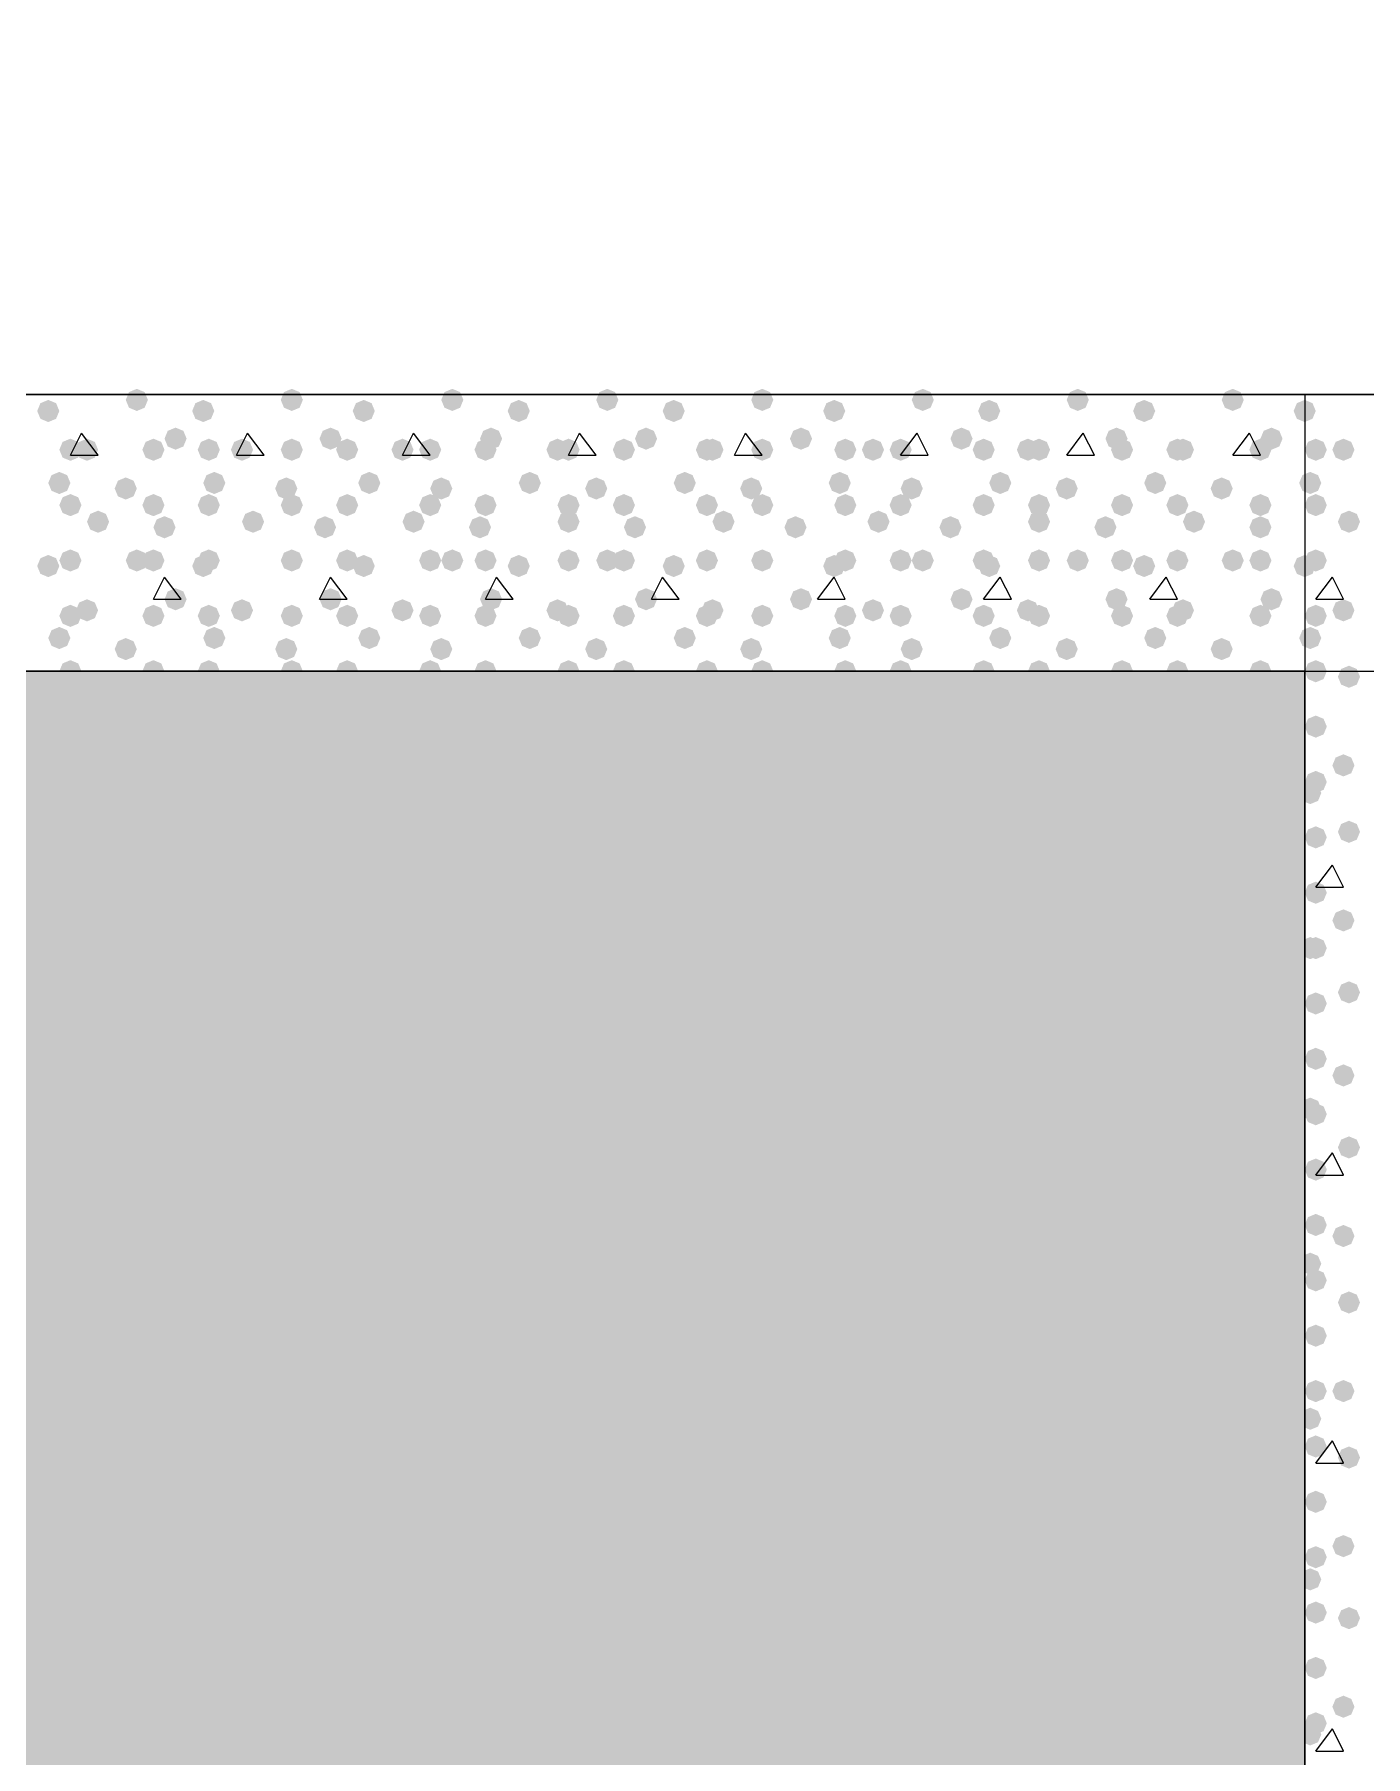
# Model space of a CAD drawing. Header units: millimetres. Extents: x 0 to 420, y 0 to 297.
# Drawn here: x 185.06 to 195.24, y 118.62 to 131.78 of the extents above; entities that cross this region are included whole.
import ezdxf

# ---------------------------------------------------------------- set-up
doc = ezdxf.new("R2010")
doc.units = ezdxf.units.MM
doc.layers.get('0').update_dxf_attribs({"linetype": 'CONTINUOUS'})

msp = doc.modelspace()

# ---------------------------------------------------------------- hatches: boundary and pattern name
at = {"true_color": 0x000008}
for points in [[(185.928, 128.989667), (185.903129, 128.929871), (185.843333, 128.905), (185.783537, 128.929871), (185.758667, 128.989667), (185.783537, 129.049462), (185.843333, 129.074333), (185.903129, 129.049463)], [(187.113333, 128.989667), (187.088462, 128.929871), (187.028667, 128.905), (186.968871, 128.929871), (186.944, 128.989667), (186.968871, 129.049462), (187.028667, 129.074333), (187.088462, 129.049463)], [(188.341, 128.989667), (188.316129, 128.929871), (188.256333, 128.905), (188.196538, 128.929871), (188.171667, 128.989667), (188.196537, 129.049462), (188.256333, 129.074333), (188.316129, 129.049463)], [(189.526333, 128.989667), (189.501462, 128.929871), (189.441667, 128.905), (189.381871, 128.929871), (189.357, 128.989667), (189.381871, 129.049462), (189.441667, 129.074333), (189.501462, 129.049463)], [(190.711667, 128.989667), (190.686796, 128.929871), (190.627, 128.905), (190.567204, 128.929871), (190.542333, 128.989667), (190.567204, 129.049462), (190.627, 129.074333), (190.686796, 129.049463)], [(191.939333, 128.989667), (191.914463, 128.929871), (191.854667, 128.905), (191.794871, 128.929871), (191.77, 128.989667), (191.794871, 129.049462), (191.854667, 129.074333), (191.914462, 129.049463)], [(193.124667, 128.989667), (193.099796, 128.929871), (193.04, 128.905), (192.980204, 128.929871), (192.955333, 128.989667), (192.980204, 129.049462), (193.04, 129.074333), (193.099796, 129.049463)], [(194.31, 128.989667), (194.285129, 128.929871), (194.225333, 128.905), (194.165538, 128.929871), (194.140667, 128.989667), (194.165537, 129.049462), (194.225333, 129.074333), (194.285129, 129.049463)], [(185.250667, 128.905), (185.225796, 128.845204), (185.166, 128.820333), (185.106204, 128.845204), (185.081333, 128.905), (185.106204, 128.964796), (185.166, 128.989667), (185.225796, 128.964796)], [(186.436, 128.905), (186.411129, 128.845204), (186.351333, 128.820333), (186.291538, 128.845204), (186.266667, 128.905), (186.291537, 128.964796), (186.351333, 128.989667), (186.411129, 128.964796)], [(187.663667, 128.905), (187.638796, 128.845204), (187.579, 128.820333), (187.519204, 128.845204), (187.494333, 128.905), (187.519204, 128.964796), (187.579, 128.989667), (187.638796, 128.964796)], [(188.849, 128.905), (188.824129, 128.845204), (188.764333, 128.820333), (188.704538, 128.845204), (188.679667, 128.905), (188.704537, 128.964796), (188.764333, 128.989667), (188.824129, 128.964796)], [(190.034333, 128.905), (190.009462, 128.845204), (189.949667, 128.820333), (189.889871, 128.845204), (189.865, 128.905), (189.889871, 128.964796), (189.949667, 128.989667), (190.009462, 128.964796)], [(191.262, 128.905), (191.237129, 128.845204), (191.177333, 128.820333), (191.117538, 128.845204), (191.092667, 128.905), (191.117537, 128.964796), (191.177333, 128.989667), (191.237129, 128.964796)], [(192.447333, 128.905), (192.422462, 128.845204), (192.362667, 128.820333), (192.302871, 128.845204), (192.278, 128.905), (192.302871, 128.964796), (192.362667, 128.989667), (192.422462, 128.964796)], [(193.632667, 128.905), (193.607796, 128.845204), (193.548, 128.820333), (193.488204, 128.845204), (193.463333, 128.905), (193.488204, 128.964796), (193.548, 128.989667), (193.607796, 128.964796)], [(194.860333, 128.905), (194.835462, 128.845204), (194.775667, 128.820333), (194.715871, 128.845204), (194.691, 128.905), (194.715871, 128.964796), (194.775667, 128.989667), (194.835462, 128.964796)], [(186.224333, 128.693333), (186.199462, 128.633537), (186.139667, 128.608667), (186.079871, 128.633537), (186.055, 128.693333), (186.079871, 128.753129), (186.139667, 128.778), (186.199462, 128.753129)], [(187.409667, 128.693333), (187.384796, 128.633537), (187.325, 128.608667), (187.265204, 128.633537), (187.240333, 128.693333), (187.265204, 128.753129), (187.325, 128.778), (187.384796, 128.753129)], [(188.637333, 128.693333), (188.612462, 128.633537), (188.552667, 128.608667), (188.492871, 128.633537), (188.468, 128.693333), (188.492871, 128.753129), (188.552667, 128.778), (188.612462, 128.753129)], [(189.822667, 128.693333), (189.797796, 128.633537), (189.738, 128.608667), (189.678204, 128.633537), (189.653333, 128.693333), (189.678204, 128.753129), (189.738, 128.778), (189.797796, 128.753129)], [(191.008, 128.693333), (190.983129, 128.633537), (190.923333, 128.608667), (190.863538, 128.633537), (190.838667, 128.693333), (190.863537, 128.753129), (190.923333, 128.778), (190.983129, 128.753129)], [(192.235667, 128.693333), (192.210796, 128.633537), (192.151, 128.608667), (192.091204, 128.633537), (192.066333, 128.693333), (192.091204, 128.753129), (192.151, 128.778), (192.210796, 128.753129)], [(193.421, 128.693333), (193.396129, 128.633537), (193.336333, 128.608667), (193.276538, 128.633537), (193.251667, 128.693333), (193.276537, 128.753129), (193.336333, 128.778), (193.396129, 128.753129)], [(194.606333, 128.693333), (194.581462, 128.633537), (194.521667, 128.608667), (194.461871, 128.633537), (194.437, 128.693333), (194.461871, 128.753129), (194.521667, 128.778), (194.581462, 128.753129)], [(185.42, 128.608667), (185.395129, 128.548871), (185.335333, 128.524), (185.275538, 128.548871), (185.250667, 128.608667), (185.275537, 128.668462), (185.335333, 128.693333), (185.395129, 128.668463)], [(185.547, 128.608667), (185.522129, 128.548871), (185.462333, 128.524), (185.402537, 128.548871), (185.377667, 128.608667), (185.402537, 128.668462), (185.462333, 128.693333), (185.522129, 128.668463)], [(186.055, 128.608667), (186.030129, 128.548871), (185.970333, 128.524), (185.910538, 128.548871), (185.885667, 128.608667), (185.910537, 128.668462), (185.970333, 128.693333), (186.030129, 128.668463)], [(186.478333, 128.608667), (186.453463, 128.548871), (186.393667, 128.524), (186.333871, 128.548871), (186.309, 128.608667), (186.333871, 128.668462), (186.393667, 128.693333), (186.453462, 128.668463)], [(186.732333, 128.608667), (186.707462, 128.548871), (186.647667, 128.524), (186.587871, 128.548871), (186.563, 128.608667), (186.587871, 128.668462), (186.647667, 128.693333), (186.707462, 128.668463)], [(187.113333, 128.608667), (187.088462, 128.548871), (187.028667, 128.524), (186.968871, 128.548871), (186.944, 128.608667), (186.968871, 128.668462), (187.028667, 128.693333), (187.088462, 128.668463)], [(187.536667, 128.608667), (187.511796, 128.548871), (187.452, 128.524), (187.392204, 128.548871), (187.367333, 128.608667), (187.392204, 128.668462), (187.452, 128.693333), (187.511796, 128.668463)], [(187.96, 128.608667), (187.935129, 128.548871), (187.875333, 128.524), (187.815538, 128.548871), (187.790667, 128.608667), (187.815537, 128.668462), (187.875333, 128.693333), (187.935129, 128.668463)], [(188.171667, 128.608667), (188.146796, 128.548871), (188.087, 128.524), (188.027204, 128.548871), (188.002333, 128.608667), (188.027204, 128.668462), (188.087, 128.693333), (188.146796, 128.668463)], [(188.595, 128.608667), (188.570129, 128.548871), (188.510333, 128.524), (188.450538, 128.548871), (188.425667, 128.608667), (188.450537, 128.668462), (188.510333, 128.693333), (188.570129, 128.668463)], [(189.145333, 128.608667), (189.120462, 128.548871), (189.060667, 128.524), (189.000871, 128.548871), (188.976, 128.608667), (189.000871, 128.668462), (189.060667, 128.693333), (189.120462, 128.668463)], [(189.23, 128.608667), (189.205129, 128.548871), (189.145333, 128.524), (189.085538, 128.548871), (189.060667, 128.608667), (189.085537, 128.668462), (189.145333, 128.693333), (189.205129, 128.668463)], [(189.653333, 128.608667), (189.628463, 128.548871), (189.568667, 128.524), (189.508871, 128.548871), (189.484, 128.608667), (189.508871, 128.668462), (189.568667, 128.693333), (189.628462, 128.668463)], [(190.288333, 128.608667), (190.263463, 128.548871), (190.203667, 128.524), (190.143871, 128.548871), (190.119, 128.608667), (190.143871, 128.668462), (190.203667, 128.693333), (190.263462, 128.668463)], [(190.330667, 128.608667), (190.305796, 128.548871), (190.246, 128.524), (190.186204, 128.548871), (190.161333, 128.608667), (190.186204, 128.668462), (190.246, 128.693333), (190.305796, 128.668463)], [(190.711667, 128.608667), (190.686796, 128.548871), (190.627, 128.524), (190.567204, 128.548871), (190.542333, 128.608667), (190.567204, 128.668462), (190.627, 128.693333), (190.686796, 128.668463)], [(191.346667, 128.608667), (191.321796, 128.548871), (191.262, 128.524), (191.202204, 128.548871), (191.177333, 128.608667), (191.202204, 128.668462), (191.262, 128.693333), (191.321796, 128.668463)], [(191.558333, 128.608667), (191.533462, 128.548871), (191.473667, 128.524), (191.413871, 128.548871), (191.389, 128.608667), (191.413871, 128.668462), (191.473667, 128.693333), (191.533462, 128.668463)], [(191.77, 128.608667), (191.745129, 128.548871), (191.685333, 128.524), (191.625538, 128.548871), (191.600667, 128.608667), (191.625537, 128.668462), (191.685333, 128.693333), (191.745129, 128.668463)], [(192.405, 128.608667), (192.380129, 128.548871), (192.320333, 128.524), (192.260538, 128.548871), (192.235667, 128.608667), (192.260537, 128.668462), (192.320333, 128.693333), (192.380129, 128.668463)], [(192.743667, 128.608667), (192.718796, 128.548871), (192.659, 128.524), (192.599204, 128.548871), (192.574333, 128.608667), (192.599204, 128.668462), (192.659, 128.693333), (192.718796, 128.668463)], [(192.828333, 128.608667), (192.803462, 128.548871), (192.743667, 128.524), (192.683871, 128.548871), (192.659, 128.608667), (192.683871, 128.668462), (192.743667, 128.693333), (192.803462, 128.668463)], [(193.463333, 128.608667), (193.438462, 128.548871), (193.378667, 128.524), (193.318871, 128.548871), (193.294, 128.608667), (193.318871, 128.668462), (193.378667, 128.693333), (193.438462, 128.668463)], [(193.886667, 128.608667), (193.861796, 128.548871), (193.802, 128.524), (193.742204, 128.548871), (193.717333, 128.608667), (193.742204, 128.668462), (193.802, 128.693333), (193.861796, 128.668463)], [(193.929, 128.608667), (193.904129, 128.548871), (193.844333, 128.524), (193.784538, 128.548871), (193.759667, 128.608667), (193.784537, 128.668462), (193.844333, 128.693333), (193.904129, 128.668463)], [(194.521667, 128.608667), (194.496796, 128.548871), (194.437, 128.524), (194.377204, 128.548871), (194.352333, 128.608667), (194.377204, 128.668462), (194.437, 128.693333), (194.496796, 128.668463)], [(185.335333, 128.354667), (185.310462, 128.294871), (185.250667, 128.27), (185.190871, 128.294871), (185.166, 128.354667), (185.190871, 128.414462), (185.250667, 128.439333), (185.310462, 128.414463)], [(185.843333, 128.312333), (185.818463, 128.252537), (185.758667, 128.227667), (185.698871, 128.252537), (185.674, 128.312333), (185.698871, 128.372129), (185.758667, 128.397), (185.818462, 128.372129)], [(186.520667, 128.354667), (186.495796, 128.294871), (186.436, 128.27), (186.376204, 128.294871), (186.351333, 128.354667), (186.376204, 128.414462), (186.436, 128.439333), (186.495796, 128.414463)], [(187.071, 128.312333), (187.046129, 128.252537), (186.986333, 128.227667), (186.926538, 128.252537), (186.901667, 128.312333), (186.926537, 128.372129), (186.986333, 128.397), (187.046129, 128.372129)], [(187.706, 128.354667), (187.681129, 128.294871), (187.621333, 128.27), (187.561538, 128.294871), (187.536667, 128.354667), (187.561537, 128.414462), (187.621333, 128.439333), (187.681129, 128.414463)], [(188.256333, 128.312333), (188.231462, 128.252537), (188.171667, 128.227667), (188.111871, 128.252537), (188.087, 128.312333), (188.111871, 128.372129), (188.171667, 128.397), (188.231462, 128.372129)], [(188.933667, 128.354667), (188.908796, 128.294871), (188.849, 128.27), (188.789204, 128.294871), (188.764333, 128.354667), (188.789204, 128.414462), (188.849, 128.439333), (188.908796, 128.414463)], [(189.441667, 128.312333), (189.416796, 128.252537), (189.357, 128.227667), (189.297204, 128.252537), (189.272333, 128.312333), (189.297204, 128.372129), (189.357, 128.397), (189.416796, 128.372129)], [(190.119, 128.354667), (190.094129, 128.294871), (190.034333, 128.27), (189.974538, 128.294871), (189.949667, 128.354667), (189.974537, 128.414462), (190.034333, 128.439333), (190.094129, 128.414463)], [(190.627, 128.312333), (190.602129, 128.252537), (190.542333, 128.227667), (190.482537, 128.252537), (190.457667, 128.312333), (190.482537, 128.372129), (190.542333, 128.397), (190.602129, 128.372129)], [(191.304333, 128.354667), (191.279462, 128.294871), (191.219667, 128.27), (191.159871, 128.294871), (191.135, 128.354667), (191.159871, 128.414462), (191.219667, 128.439333), (191.279462, 128.414463)], [(191.854667, 128.312333), (191.829796, 128.252537), (191.77, 128.227667), (191.710204, 128.252537), (191.685333, 128.312333), (191.710204, 128.372129), (191.77, 128.397), (191.829796, 128.372129)], [(192.532, 128.354667), (192.507129, 128.294871), (192.447333, 128.27), (192.387538, 128.294871), (192.362667, 128.354667), (192.387537, 128.414462), (192.447333, 128.439333), (192.507129, 128.414463)], [(193.04, 128.312333), (193.015129, 128.252537), (192.955333, 128.227667), (192.895538, 128.252537), (192.870667, 128.312333), (192.895537, 128.372129), (192.955333, 128.397), (193.015129, 128.372129)], [(193.717333, 128.354667), (193.692462, 128.294871), (193.632667, 128.27), (193.572871, 128.294871), (193.548, 128.354667), (193.572871, 128.414462), (193.632667, 128.439333), (193.692462, 128.414463)], [(194.225333, 128.312333), (194.200462, 128.252537), (194.140667, 128.227667), (194.080871, 128.252537), (194.056, 128.312333), (194.080871, 128.372129), (194.140667, 128.397), (194.200462, 128.372129)], [(185.42, 128.185333), (185.395129, 128.125538), (185.335333, 128.100667), (185.275538, 128.125538), (185.250667, 128.185333), (185.275537, 128.245129), (185.335333, 128.27), (185.395129, 128.245129)], [(186.055, 128.185333), (186.030129, 128.125538), (185.970333, 128.100667), (185.910538, 128.125538), (185.885667, 128.185333), (185.910537, 128.245129), (185.970333, 128.27), (186.030129, 128.245129)], [(186.478333, 128.185333), (186.453463, 128.125538), (186.393667, 128.100667), (186.333871, 128.125538), (186.309, 128.185333), (186.333871, 128.245129), (186.393667, 128.27), (186.453462, 128.245129)], [(187.113333, 128.185333), (187.088462, 128.125538), (187.028667, 128.100667), (186.968871, 128.125538), (186.944, 128.185333), (186.968871, 128.245129), (187.028667, 128.27), (187.088462, 128.245129)], [(187.536667, 128.185333), (187.511796, 128.125538), (187.452, 128.100667), (187.392204, 128.125538), (187.367333, 128.185333), (187.392204, 128.245129), (187.452, 128.27), (187.511796, 128.245129)], [(188.171667, 128.185333), (188.146796, 128.125538), (188.087, 128.100667), (188.027204, 128.125538), (188.002333, 128.185333), (188.027204, 128.245129), (188.087, 128.27), (188.146796, 128.245129)], [(188.595, 128.185333), (188.570129, 128.125538), (188.510333, 128.100667), (188.450538, 128.125538), (188.425667, 128.185333), (188.450537, 128.245129), (188.510333, 128.27), (188.570129, 128.245129)], [(189.23, 128.185333), (189.205129, 128.125538), (189.145333, 128.100667), (189.085538, 128.125538), (189.060667, 128.185333), (189.085537, 128.245129), (189.145333, 128.27), (189.205129, 128.245129)], [(189.653333, 128.185333), (189.628463, 128.125538), (189.568667, 128.100667), (189.508871, 128.125538), (189.484, 128.185333), (189.508871, 128.245129), (189.568667, 128.27), (189.628462, 128.245129)], [(190.288333, 128.185333), (190.263463, 128.125538), (190.203667, 128.100667), (190.143871, 128.125538), (190.119, 128.185333), (190.143871, 128.245129), (190.203667, 128.27), (190.263462, 128.245129)], [(190.711667, 128.185333), (190.686796, 128.125538), (190.627, 128.100667), (190.567204, 128.125538), (190.542333, 128.185333), (190.567204, 128.245129), (190.627, 128.27), (190.686796, 128.245129)], [(191.346667, 128.185333), (191.321796, 128.125538), (191.262, 128.100667), (191.202204, 128.125538), (191.177333, 128.185333), (191.202204, 128.245129), (191.262, 128.27), (191.321796, 128.245129)], [(191.77, 128.185333), (191.745129, 128.125538), (191.685333, 128.100667), (191.625538, 128.125538), (191.600667, 128.185333), (191.625537, 128.245129), (191.685333, 128.27), (191.745129, 128.245129)], [(192.405, 128.185333), (192.380129, 128.125538), (192.320333, 128.100667), (192.260538, 128.125538), (192.235667, 128.185333), (192.260537, 128.245129), (192.320333, 128.27), (192.380129, 128.245129)], [(192.828333, 128.185333), (192.803462, 128.125538), (192.743667, 128.100667), (192.683871, 128.125538), (192.659, 128.185333), (192.683871, 128.245129), (192.743667, 128.27), (192.803462, 128.245129)], [(193.463333, 128.185333), (193.438462, 128.125538), (193.378667, 128.100667), (193.318871, 128.125538), (193.294, 128.185333), (193.318871, 128.245129), (193.378667, 128.27), (193.438462, 128.245129)], [(193.886667, 128.185333), (193.861796, 128.125538), (193.802, 128.100667), (193.742204, 128.125538), (193.717333, 128.185333), (193.742204, 128.245129), (193.802, 128.27), (193.861796, 128.245129)], [(194.521667, 128.185333), (194.496796, 128.125538), (194.437, 128.100667), (194.377204, 128.125538), (194.352333, 128.185333), (194.377204, 128.245129), (194.437, 128.27), (194.496796, 128.245129)], [(185.631667, 128.058333), (185.606796, 127.998538), (185.547, 127.973667), (185.487204, 127.998538), (185.462333, 128.058333), (185.487204, 128.118129), (185.547, 128.143), (185.606796, 128.118129)], [(186.817, 128.058333), (186.792129, 127.998538), (186.732333, 127.973667), (186.672537, 127.998538), (186.647667, 128.058333), (186.672537, 128.118129), (186.732333, 128.143), (186.792129, 128.118129)], [(188.044667, 128.058333), (188.019796, 127.998538), (187.96, 127.973667), (187.900204, 127.998538), (187.875333, 128.058333), (187.900204, 128.118129), (187.96, 128.143), (188.019796, 128.118129)], [(189.23, 128.058333), (189.205129, 127.998538), (189.145333, 127.973667), (189.085538, 127.998538), (189.060667, 128.058333), (189.085537, 128.118129), (189.145333, 128.143), (189.205129, 128.118129)], [(190.415333, 128.058333), (190.390462, 127.998538), (190.330667, 127.973667), (190.270871, 127.998538), (190.246, 128.058333), (190.270871, 128.118129), (190.330667, 128.143), (190.390462, 128.118129)], [(191.600667, 128.058333), (191.575796, 127.998538), (191.516, 127.973667), (191.456204, 127.998538), (191.431333, 128.058333), (191.456204, 128.118129), (191.516, 128.143), (191.575796, 128.118129)], [(192.828333, 128.058333), (192.803462, 127.998538), (192.743667, 127.973667), (192.683871, 127.998538), (192.659, 128.058333), (192.683871, 128.118129), (192.743667, 128.143), (192.803462, 128.118129)], [(194.013667, 128.058333), (193.988796, 127.998538), (193.929, 127.973667), (193.869204, 127.998538), (193.844333, 128.058333), (193.869204, 128.118129), (193.929, 128.143), (193.988796, 128.118129)], [(186.139667, 128.016), (186.114796, 127.956204), (186.055, 127.931333), (185.995204, 127.956204), (185.970333, 128.016), (185.995204, 128.075796), (186.055, 128.100667), (186.114796, 128.075796)], [(187.367333, 128.016), (187.342462, 127.956204), (187.282667, 127.931333), (187.222871, 127.956204), (187.198, 128.016), (187.222871, 128.075796), (187.282667, 128.100667), (187.342462, 128.075796)], [(188.552667, 128.016), (188.527796, 127.956204), (188.468, 127.931333), (188.408204, 127.956204), (188.383333, 128.016), (188.408204, 128.075796), (188.468, 128.100667), (188.527796, 128.075796)], [(189.738, 128.016), (189.713129, 127.956204), (189.653333, 127.931333), (189.593538, 127.956204), (189.568667, 128.016), (189.593537, 128.075796), (189.653333, 128.100667), (189.713129, 128.075796)], [(190.965667, 128.016), (190.940796, 127.956204), (190.881, 127.931333), (190.821204, 127.956204), (190.796333, 128.016), (190.821204, 128.075796), (190.881, 128.100667), (190.940796, 128.075796)], [(192.151, 128.016), (192.126129, 127.956204), (192.066333, 127.931333), (192.006538, 127.956204), (191.981667, 128.016), (192.006537, 128.075796), (192.066333, 128.100667), (192.126129, 128.075796)], [(193.336333, 128.016), (193.311462, 127.956204), (193.251667, 127.931333), (193.191871, 127.956204), (193.167, 128.016), (193.191871, 128.075796), (193.251667, 128.100667), (193.311462, 128.075796)], [(194.521667, 128.016), (194.496796, 127.956204), (194.437, 127.931333), (194.377204, 127.956204), (194.352333, 128.016), (194.377204, 128.075796), (194.437, 128.100667), (194.496796, 128.075796)], [(185.42, 127.762), (185.395129, 127.702204), (185.335333, 127.677333), (185.275538, 127.702204), (185.250667, 127.762), (185.275537, 127.821796), (185.335333, 127.846667), (185.395129, 127.821796)], [(185.928, 127.762), (185.903129, 127.702204), (185.843333, 127.677333), (185.783537, 127.702204), (185.758667, 127.762), (185.783537, 127.821796), (185.843333, 127.846667), (185.903129, 127.821796)], [(186.055, 127.762), (186.030129, 127.702204), (185.970333, 127.677333), (185.910538, 127.702204), (185.885667, 127.762), (185.910537, 127.821796), (185.970333, 127.846667), (186.030129, 127.821796)], [(186.478333, 127.762), (186.453463, 127.702204), (186.393667, 127.677333), (186.333871, 127.702204), (186.309, 127.762), (186.333871, 127.821796), (186.393667, 127.846667), (186.453462, 127.821796)], [(187.113333, 127.762), (187.088462, 127.702204), (187.028667, 127.677333), (186.968871, 127.702204), (186.944, 127.762), (186.968871, 127.821796), (187.028667, 127.846667), (187.088462, 127.821796)], [(187.113333, 127.762), (187.088462, 127.702204), (187.028667, 127.677333), (186.968871, 127.702204), (186.944, 127.762), (186.968871, 127.821796), (187.028667, 127.846667), (187.088462, 127.821796)], [(187.536667, 127.762), (187.511796, 127.702204), (187.452, 127.677333), (187.392204, 127.702204), (187.367333, 127.762), (187.392204, 127.821796), (187.452, 127.846667), (187.511796, 127.821796)], [(188.171667, 127.762), (188.146796, 127.702204), (188.087, 127.677333), (188.027204, 127.702204), (188.002333, 127.762), (188.027204, 127.821796), (188.087, 127.846667), (188.146796, 127.821796)], [(188.341, 127.762), (188.316129, 127.702204), (188.256333, 127.677333), (188.196538, 127.702204), (188.171667, 127.762), (188.196537, 127.821796), (188.256333, 127.846667), (188.316129, 127.821796)], [(188.595, 127.762), (188.570129, 127.702204), (188.510333, 127.677333), (188.450538, 127.702204), (188.425667, 127.762), (188.450537, 127.821796), (188.510333, 127.846667), (188.570129, 127.821796)], [(189.23, 127.762), (189.205129, 127.702204), (189.145333, 127.677333), (189.085538, 127.702204), (189.060667, 127.762), (189.085537, 127.821796), (189.145333, 127.846667), (189.205129, 127.821796)], [(189.526333, 127.762), (189.501462, 127.702204), (189.441667, 127.677333), (189.381871, 127.702204), (189.357, 127.762), (189.381871, 127.821796), (189.441667, 127.846667), (189.501462, 127.821796)], [(189.653333, 127.762), (189.628463, 127.702204), (189.568667, 127.677333), (189.508871, 127.702204), (189.484, 127.762), (189.508871, 127.821796), (189.568667, 127.846667), (189.628462, 127.821796)], [(190.288333, 127.762), (190.263463, 127.702204), (190.203667, 127.677333), (190.143871, 127.702204), (190.119, 127.762), (190.143871, 127.821796), (190.203667, 127.846667), (190.263462, 127.821796)], [(190.711667, 127.762), (190.686796, 127.702204), (190.627, 127.677333), (190.567204, 127.702204), (190.542333, 127.762), (190.567204, 127.821796), (190.627, 127.846667), (190.686796, 127.821796)], [(190.711667, 127.762), (190.686796, 127.702204), (190.627, 127.677333), (190.567204, 127.702204), (190.542333, 127.762), (190.567204, 127.821796), (190.627, 127.846667), (190.686796, 127.821796)], [(191.346667, 127.762), (191.321796, 127.702204), (191.262, 127.677333), (191.202204, 127.702204), (191.177333, 127.762), (191.202204, 127.821796), (191.262, 127.846667), (191.321796, 127.821796)], [(191.77, 127.762), (191.745129, 127.702204), (191.685333, 127.677333), (191.625538, 127.702204), (191.600667, 127.762), (191.625537, 127.821796), (191.685333, 127.846667), (191.745129, 127.821796)], [(191.939333, 127.762), (191.914463, 127.702204), (191.854667, 127.677333), (191.794871, 127.702204), (191.77, 127.762), (191.794871, 127.821796), (191.854667, 127.846667), (191.914462, 127.821796)], [(192.405, 127.762), (192.380129, 127.702204), (192.320333, 127.677333), (192.260538, 127.702204), (192.235667, 127.762), (192.260537, 127.821796), (192.320333, 127.846667), (192.380129, 127.821796)], [(192.828333, 127.762), (192.803462, 127.702204), (192.743667, 127.677333), (192.683871, 127.702204), (192.659, 127.762), (192.683871, 127.821796), (192.743667, 127.846667), (192.803462, 127.821796)], [(193.124667, 127.762), (193.099796, 127.702204), (193.04, 127.677333), (192.980204, 127.702204), (192.955333, 127.762), (192.980204, 127.821796), (193.04, 127.846667), (193.099796, 127.821796)], [(193.463333, 127.762), (193.438462, 127.702204), (193.378667, 127.677333), (193.318871, 127.702204), (193.294, 127.762), (193.318871, 127.821796), (193.378667, 127.846667), (193.438462, 127.821796)], [(193.886667, 127.762), (193.861796, 127.702204), (193.802, 127.677333), (193.742204, 127.702204), (193.717333, 127.762), (193.742204, 127.821796), (193.802, 127.846667), (193.861796, 127.821796)], [(194.31, 127.762), (194.285129, 127.702204), (194.225333, 127.677333), (194.165538, 127.702204), (194.140667, 127.762), (194.165537, 127.821796), (194.225333, 127.846667), (194.285129, 127.821796)], [(194.521667, 127.762), (194.496796, 127.702204), (194.437, 127.677333), (194.377204, 127.702204), (194.352333, 127.762), (194.377204, 127.821796), (194.437, 127.846667), (194.496796, 127.821796)], [(185.250667, 127.719667), (185.225796, 127.659871), (185.166, 127.635), (185.106204, 127.659871), (185.081333, 127.719667), (185.106204, 127.779462), (185.166, 127.804333), (185.225796, 127.779463)], [(186.436, 127.719667), (186.411129, 127.659871), (186.351333, 127.635), (186.291538, 127.659871), (186.266667, 127.719667), (186.291537, 127.779462), (186.351333, 127.804333), (186.411129, 127.779463)], [(187.663667, 127.719667), (187.638796, 127.659871), (187.579, 127.635), (187.519204, 127.659871), (187.494333, 127.719667), (187.519204, 127.779462), (187.579, 127.804333), (187.638796, 127.779463)], [(188.849, 127.719667), (188.824129, 127.659871), (188.764333, 127.635), (188.704538, 127.659871), (188.679667, 127.719667), (188.704537, 127.779462), (188.764333, 127.804333), (188.824129, 127.779463)], [(190.034333, 127.719667), (190.009462, 127.659871), (189.949667, 127.635), (189.889871, 127.659871), (189.865, 127.719667), (189.889871, 127.779462), (189.949667, 127.804333), (190.009462, 127.779463)], [(191.262, 127.719667), (191.237129, 127.659871), (191.177333, 127.635), (191.117538, 127.659871), (191.092667, 127.719667), (191.117537, 127.779462), (191.177333, 127.804333), (191.237129, 127.779463)], [(192.447333, 127.719667), (192.422462, 127.659871), (192.362667, 127.635), (192.302871, 127.659871), (192.278, 127.719667), (192.302871, 127.779462), (192.362667, 127.804333), (192.422462, 127.779463)], [(193.632667, 127.719667), (193.607796, 127.659871), (193.548, 127.635), (193.488204, 127.659871), (193.463333, 127.719667), (193.488204, 127.779462), (193.548, 127.804333), (193.607796, 127.779463)], [(194.860333, 127.719667), (194.835462, 127.659871), (194.775667, 127.635), (194.715871, 127.659871), (194.691, 127.719667), (194.715871, 127.779462), (194.775667, 127.804333), (194.835462, 127.779463)], [(185.547, 127.381), (185.522129, 127.321204), (185.462333, 127.296333), (185.402537, 127.321204), (185.377667, 127.381), (185.402537, 127.440796), (185.462333, 127.465667), (185.522129, 127.440796)], [(186.224333, 127.465667), (186.199462, 127.405871), (186.139667, 127.381), (186.079871, 127.405871), (186.055, 127.465667), (186.079871, 127.525462), (186.139667, 127.550333), (186.199462, 127.525463)], [(186.732333, 127.381), (186.707462, 127.321204), (186.647667, 127.296333), (186.587871, 127.321204), (186.563, 127.381), (186.587871, 127.440796), (186.647667, 127.465667), (186.707462, 127.440796)], [(187.409667, 127.465667), (187.384796, 127.405871), (187.325, 127.381), (187.265204, 127.405871), (187.240333, 127.465667), (187.265204, 127.525462), (187.325, 127.550333), (187.384796, 127.525463)], [(187.96, 127.381), (187.935129, 127.321204), (187.875333, 127.296333), (187.815538, 127.321204), (187.790667, 127.381), (187.815537, 127.440796), (187.875333, 127.465667), (187.935129, 127.440796)], [(188.637333, 127.465667), (188.612462, 127.405871), (188.552667, 127.381), (188.492871, 127.405871), (188.468, 127.465667), (188.492871, 127.525462), (188.552667, 127.550333), (188.612462, 127.525463)], [(189.145333, 127.381), (189.120462, 127.321204), (189.060667, 127.296333), (189.000871, 127.321204), (188.976, 127.381), (189.000871, 127.440796), (189.060667, 127.465667), (189.120462, 127.440796)], [(189.822667, 127.465667), (189.797796, 127.405871), (189.738, 127.381), (189.678204, 127.405871), (189.653333, 127.465667), (189.678204, 127.525462), (189.738, 127.550333), (189.797796, 127.525463)], [(190.330667, 127.381), (190.305796, 127.321204), (190.246, 127.296333), (190.186204, 127.321204), (190.161333, 127.381), (190.186204, 127.440796), (190.246, 127.465667), (190.305796, 127.440796)], [(191.008, 127.465667), (190.983129, 127.405871), (190.923333, 127.381), (190.863538, 127.405871), (190.838667, 127.465667), (190.863537, 127.525462), (190.923333, 127.550333), (190.983129, 127.525463)], [(191.558333, 127.381), (191.533462, 127.321204), (191.473667, 127.296333), (191.413871, 127.321204), (191.389, 127.381), (191.413871, 127.440796), (191.473667, 127.465667), (191.533462, 127.440796)], [(192.235667, 127.465667), (192.210796, 127.405871), (192.151, 127.381), (192.091204, 127.405871), (192.066333, 127.465667), (192.091204, 127.525462), (192.151, 127.550333), (192.210796, 127.525463)], [(192.743667, 127.381), (192.718796, 127.321204), (192.659, 127.296333), (192.599204, 127.321204), (192.574333, 127.381), (192.599204, 127.440796), (192.659, 127.465667), (192.718796, 127.440796)], [(193.421, 127.465667), (193.396129, 127.405871), (193.336333, 127.381), (193.276538, 127.405871), (193.251667, 127.465667), (193.276537, 127.525462), (193.336333, 127.550333), (193.396129, 127.525463)], [(193.929, 127.381), (193.904129, 127.321204), (193.844333, 127.296333), (193.784538, 127.321204), (193.759667, 127.381), (193.784537, 127.440796), (193.844333, 127.465667), (193.904129, 127.440796)], [(194.606333, 127.465667), (194.581462, 127.405871), (194.521667, 127.381), (194.461871, 127.405871), (194.437, 127.465667), (194.461871, 127.525462), (194.521667, 127.550333), (194.581462, 127.525463)], [(185.42, 127.338667), (185.395129, 127.278871), (185.335333, 127.254), (185.275538, 127.278871), (185.250667, 127.338667), (185.275537, 127.398462), (185.335333, 127.423333), (185.395129, 127.398463)], [(186.055, 127.338667), (186.030129, 127.278871), (185.970333, 127.254), (185.910538, 127.278871), (185.885667, 127.338667), (185.910537, 127.398462), (185.970333, 127.423333), (186.030129, 127.398463)], [(186.478333, 127.338667), (186.453463, 127.278871), (186.393667, 127.254), (186.333871, 127.278871), (186.309, 127.338667), (186.333871, 127.398462), (186.393667, 127.423333), (186.453462, 127.398463)], [(187.113333, 127.338667), (187.088462, 127.278871), (187.028667, 127.254), (186.968871, 127.278871), (186.944, 127.338667), (186.968871, 127.398462), (187.028667, 127.423333), (187.088462, 127.398463)], [(187.536667, 127.338667), (187.511796, 127.278871), (187.452, 127.254), (187.392204, 127.278871), (187.367333, 127.338667), (187.392204, 127.398462), (187.452, 127.423333), (187.511796, 127.398463)], [(188.171667, 127.338667), (188.146796, 127.278871), (188.087, 127.254), (188.027204, 127.278871), (188.002333, 127.338667), (188.027204, 127.398462), (188.087, 127.423333), (188.146796, 127.398463)], [(188.595, 127.338667), (188.570129, 127.278871), (188.510333, 127.254), (188.450538, 127.278871), (188.425667, 127.338667), (188.450537, 127.398462), (188.510333, 127.423333), (188.570129, 127.398463)], [(189.23, 127.338667), (189.205129, 127.278871), (189.145333, 127.254), (189.085538, 127.278871), (189.060667, 127.338667), (189.085537, 127.398462), (189.145333, 127.423333), (189.205129, 127.398463)], [(189.653333, 127.338667), (189.628463, 127.278871), (189.568667, 127.254), (189.508871, 127.278871), (189.484, 127.338667), (189.508871, 127.398462), (189.568667, 127.423333), (189.628462, 127.398463)], [(190.288333, 127.338667), (190.263463, 127.278871), (190.203667, 127.254), (190.143871, 127.278871), (190.119, 127.338667), (190.143871, 127.398462), (190.203667, 127.423333), (190.263462, 127.398463)], [(190.711667, 127.338667), (190.686796, 127.278871), (190.627, 127.254), (190.567204, 127.278871), (190.542333, 127.338667), (190.567204, 127.398462), (190.627, 127.423333), (190.686796, 127.398463)], [(191.346667, 127.338667), (191.321796, 127.278871), (191.262, 127.254), (191.202204, 127.278871), (191.177333, 127.338667), (191.202204, 127.398462), (191.262, 127.423333), (191.321796, 127.398463)], [(191.77, 127.338667), (191.745129, 127.278871), (191.685333, 127.254), (191.625538, 127.278871), (191.600667, 127.338667), (191.625537, 127.398462), (191.685333, 127.423333), (191.745129, 127.398463)], [(192.405, 127.338667), (192.380129, 127.278871), (192.320333, 127.254), (192.260538, 127.278871), (192.235667, 127.338667), (192.260537, 127.398462), (192.320333, 127.423333), (192.380129, 127.398463)], [(192.828333, 127.338667), (192.803462, 127.278871), (192.743667, 127.254), (192.683871, 127.278871), (192.659, 127.338667), (192.683871, 127.398462), (192.743667, 127.423333), (192.803462, 127.398463)], [(193.463333, 127.338667), (193.438462, 127.278871), (193.378667, 127.254), (193.318871, 127.278871), (193.294, 127.338667), (193.318871, 127.398462), (193.378667, 127.423333), (193.438462, 127.398463)], [(193.886667, 127.338667), (193.861796, 127.278871), (193.802, 127.254), (193.742204, 127.278871), (193.717333, 127.338667), (193.742204, 127.398462), (193.802, 127.423333), (193.861796, 127.398463)], [(194.521667, 127.338667), (194.496796, 127.278871), (194.437, 127.254), (194.377204, 127.278871), (194.352333, 127.338667), (194.377204, 127.398462), (194.437, 127.423333), (194.496796, 127.398463)], [(185.335333, 127.169333), (185.310462, 127.109537), (185.250667, 127.084667), (185.190871, 127.109537), (185.166, 127.169333), (185.190871, 127.229129), (185.250667, 127.254), (185.310462, 127.229129)], [(186.520667, 127.169333), (186.495796, 127.109537), (186.436, 127.084667), (186.376204, 127.109537), (186.351333, 127.169333), (186.376204, 127.229129), (186.436, 127.254), (186.495796, 127.229129)], [(187.706, 127.169333), (187.681129, 127.109537), (187.621333, 127.084667), (187.561538, 127.109537), (187.536667, 127.169333), (187.561537, 127.229129), (187.621333, 127.254), (187.681129, 127.229129)], [(188.933667, 127.169333), (188.908796, 127.109537), (188.849, 127.084667), (188.789204, 127.109537), (188.764333, 127.169333), (188.789204, 127.229129), (188.849, 127.254), (188.908796, 127.229129)], [(190.119, 127.169333), (190.094129, 127.109537), (190.034333, 127.084667), (189.974538, 127.109537), (189.949667, 127.169333), (189.974537, 127.229129), (190.034333, 127.254), (190.094129, 127.229129)], [(191.304333, 127.169333), (191.279462, 127.109537), (191.219667, 127.084667), (191.159871, 127.109537), (191.135, 127.169333), (191.159871, 127.229129), (191.219667, 127.254), (191.279462, 127.229129)], [(192.532, 127.169333), (192.507129, 127.109537), (192.447333, 127.084667), (192.387538, 127.109537), (192.362667, 127.169333), (192.387537, 127.229129), (192.447333, 127.254), (192.507129, 127.229129)], [(193.717333, 127.169333), (193.692462, 127.109537), (193.632667, 127.084667), (193.572871, 127.109537), (193.548, 127.169333), (193.572871, 127.229129), (193.632667, 127.254), (193.692462, 127.229129)], [(185.843333, 127.084667), (185.818463, 127.024871), (185.758667, 127), (185.698871, 127.024871), (185.674, 127.084667), (185.698871, 127.144462), (185.758667, 127.169333), (185.818462, 127.144463)], [(187.071, 127.084667), (187.046129, 127.024871), (186.986333, 127), (186.926538, 127.024871), (186.901667, 127.084667), (186.926537, 127.144462), (186.986333, 127.169333), (187.046129, 127.144463)], [(188.256333, 127.084667), (188.231462, 127.024871), (188.171667, 127), (188.111871, 127.024871), (188.087, 127.084667), (188.111871, 127.144462), (188.171667, 127.169333), (188.231462, 127.144463)], [(189.441667, 127.084667), (189.416796, 127.024871), (189.357, 127), (189.297204, 127.024871), (189.272333, 127.084667), (189.297204, 127.144462), (189.357, 127.169333), (189.416796, 127.144463)], [(190.627, 127.084667), (190.602129, 127.024871), (190.542333, 127), (190.482537, 127.024871), (190.457667, 127.084667), (190.482537, 127.144462), (190.542333, 127.169333), (190.602129, 127.144463)], [(191.854667, 127.084667), (191.829796, 127.024871), (191.77, 127), (191.710204, 127.024871), (191.685333, 127.084667), (191.710204, 127.144462), (191.77, 127.169333), (191.829796, 127.144463)], [(193.04, 127.084667), (193.015129, 127.024871), (192.955333, 127), (192.895538, 127.024871), (192.870667, 127.084667), (192.895537, 127.144462), (192.955333, 127.169333), (193.015129, 127.144463)], [(194.225333, 127.084667), (194.200462, 127.024871), (194.140667, 127), (194.080871, 127.024871), (194.056, 127.084667), (194.080871, 127.144462), (194.140667, 127.169333), (194.200462, 127.144463)], [(185.42, 126.915333), (185.395129, 126.855538), (185.335333, 126.830667), (185.275538, 126.855538), (185.250667, 126.915333), (185.275537, 126.975129), (185.335333, 127), (185.395129, 126.975129)], [(186.055, 126.915333), (186.030129, 126.855538), (185.970333, 126.830667), (185.910538, 126.855538), (185.885667, 126.915333), (185.910537, 126.975129), (185.970333, 127), (186.030129, 126.975129)], [(186.478333, 126.915333), (186.453463, 126.855538), (186.393667, 126.830667), (186.333871, 126.855538), (186.309, 126.915333), (186.333871, 126.975129), (186.393667, 127), (186.453462, 126.975129)], [(187.113333, 126.915333), (187.088462, 126.855538), (187.028667, 126.830667), (186.968871, 126.855538), (186.944, 126.915333), (186.968871, 126.975129), (187.028667, 127), (187.088462, 126.975129)], [(187.536667, 126.915333), (187.511796, 126.855538), (187.452, 126.830667), (187.392204, 126.855538), (187.367333, 126.915333), (187.392204, 126.975129), (187.452, 127), (187.511796, 126.975129)], [(188.171667, 126.915333), (188.146796, 126.855538), (188.087, 126.830667), (188.027204, 126.855538), (188.002333, 126.915333), (188.027204, 126.975129), (188.087, 127), (188.146796, 126.975129)], [(188.595, 126.915333), (188.570129, 126.855538), (188.510333, 126.830667), (188.450538, 126.855538), (188.425667, 126.915333), (188.450537, 126.975129), (188.510333, 127), (188.570129, 126.975129)], [(189.23, 126.915333), (189.205129, 126.855538), (189.145333, 126.830667), (189.085538, 126.855538), (189.060667, 126.915333), (189.085537, 126.975129), (189.145333, 127), (189.205129, 126.975129)], [(189.653333, 126.915333), (189.628463, 126.855538), (189.568667, 126.830667), (189.508871, 126.855538), (189.484, 126.915333), (189.508871, 126.975129), (189.568667, 127), (189.628462, 126.975129)], [(190.288333, 126.915333), (190.263463, 126.855538), (190.203667, 126.830667), (190.143871, 126.855538), (190.119, 126.915333), (190.143871, 126.975129), (190.203667, 127), (190.263462, 126.975129)], [(190.711667, 126.915333), (190.686796, 126.855538), (190.627, 126.830667), (190.567204, 126.855538), (190.542333, 126.915333), (190.567204, 126.975129), (190.627, 127), (190.686796, 126.975129)], [(191.346667, 126.915333), (191.321796, 126.855538), (191.262, 126.830667), (191.202204, 126.855538), (191.177333, 126.915333), (191.202204, 126.975129), (191.262, 127), (191.321796, 126.975129)], [(191.77, 126.915333), (191.745129, 126.855538), (191.685333, 126.830667), (191.625538, 126.855538), (191.600667, 126.915333), (191.625537, 126.975129), (191.685333, 127), (191.745129, 126.975129)], [(192.405, 126.915333), (192.380129, 126.855538), (192.320333, 126.830667), (192.260538, 126.855538), (192.235667, 126.915333), (192.260537, 126.975129), (192.320333, 127), (192.380129, 126.975129)], [(192.828333, 126.915333), (192.803462, 126.855538), (192.743667, 126.830667), (192.683871, 126.855538), (192.659, 126.915333), (192.683871, 126.975129), (192.743667, 127), (192.803462, 126.975129)], [(193.463333, 126.915333), (193.438462, 126.855538), (193.378667, 126.830667), (193.318871, 126.855538), (193.294, 126.915333), (193.318871, 126.975129), (193.378667, 127), (193.438462, 126.975129)], [(193.886667, 126.915333), (193.861796, 126.855538), (193.802, 126.830667), (193.742204, 126.855538), (193.717333, 126.915333), (193.742204, 126.975129), (193.802, 127), (193.861796, 126.975129)], [(194.521667, 126.915333), (194.496796, 126.855538), (194.437, 126.830667), (194.377204, 126.855538), (194.352333, 126.915333), (194.377204, 126.975129), (194.437, 127), (194.496796, 126.975129)], [(195.199, 126.873), (195.174129, 126.813204), (195.114333, 126.788333), (195.054538, 126.813204), (195.029667, 126.873), (195.054537, 126.932796), (195.114333, 126.957667), (195.174129, 126.932796)], [(194.945, 126.492), (194.920129, 126.432204), (194.860333, 126.407333), (194.800538, 126.432204), (194.775667, 126.492), (194.800537, 126.551796), (194.860333, 126.576667), (194.920129, 126.551796)], [(195.156667, 126.195667), (195.131796, 126.135871), (195.072, 126.111), (195.012204, 126.135871), (194.987333, 126.195667), (195.012204, 126.255462), (195.072, 126.280333), (195.131796, 126.255463)], [(194.945, 126.068667), (194.920129, 126.008871), (194.860333, 125.984), (194.800538, 126.008871), (194.775667, 126.068667), (194.800537, 126.128462), (194.860333, 126.153333), (194.920129, 126.128463)], [(194.902667, 125.984), (194.877796, 125.924204), (194.818, 125.899333), (194.758204, 125.924204), (194.733333, 125.984), (194.758204, 126.043796), (194.818, 126.068667), (194.877796, 126.043796)], [(195.199, 125.687667), (195.174129, 125.627871), (195.114333, 125.603), (195.054538, 125.627871), (195.029667, 125.687667), (195.054537, 125.747462), (195.114333, 125.772333), (195.174129, 125.747463)], [(194.945, 125.645333), (194.920129, 125.585538), (194.860333, 125.560667), (194.800538, 125.585538), (194.775667, 125.645333), (194.800537, 125.705129), (194.860333, 125.73), (194.920129, 125.705129)], [(194.945, 125.222), (194.920129, 125.162204), (194.860333, 125.137333), (194.800538, 125.162204), (194.775667, 125.222), (194.800537, 125.281796), (194.860333, 125.306667), (194.920129, 125.281796)], [(195.156667, 125.010333), (195.131796, 124.950538), (195.072, 124.925667), (195.012204, 124.950538), (194.987333, 125.010333), (195.012204, 125.070129), (195.072, 125.095), (195.131796, 125.070129)], [(194.902667, 124.798667), (194.877796, 124.738871), (194.818, 124.714), (194.758204, 124.738871), (194.733333, 124.798667), (194.758204, 124.858462), (194.818, 124.883333), (194.877796, 124.858463)], [(194.945, 124.798667), (194.920129, 124.738871), (194.860333, 124.714), (194.800538, 124.738871), (194.775667, 124.798667), (194.800537, 124.858462), (194.860333, 124.883333), (194.920129, 124.858463)], [(194.945, 124.375333), (194.920129, 124.315538), (194.860333, 124.290667), (194.800538, 124.315538), (194.775667, 124.375333), (194.800537, 124.435129), (194.860333, 124.46), (194.920129, 124.435129)], [(195.199, 124.46), (195.174129, 124.400204), (195.114333, 124.375333), (195.054538, 124.400204), (195.029667, 124.46), (195.054537, 124.519796), (195.114333, 124.544667), (195.174129, 124.519796)], [(194.945, 123.952), (194.920129, 123.892204), (194.860333, 123.867333), (194.800538, 123.892204), (194.775667, 123.952), (194.800537, 124.011796), (194.860333, 124.036667), (194.920129, 124.011796)], [(195.156667, 123.825), (195.131796, 123.765204), (195.072, 123.740333), (195.012204, 123.765204), (194.987333, 123.825), (195.012204, 123.884796), (195.072, 123.909667), (195.131796, 123.884796)], [(194.902667, 123.571), (194.877796, 123.511204), (194.818, 123.486333), (194.758204, 123.511204), (194.733333, 123.571), (194.758204, 123.630796), (194.818, 123.655667), (194.877796, 123.630796)], [(194.945, 123.528667), (194.920129, 123.468871), (194.860333, 123.444), (194.800538, 123.468871), (194.775667, 123.528667), (194.800537, 123.588462), (194.860333, 123.613333), (194.920129, 123.588463)], [(195.199, 123.274667), (195.174129, 123.214871), (195.114333, 123.19), (195.054538, 123.214871), (195.029667, 123.274667), (195.054537, 123.334462), (195.114333, 123.359333), (195.174129, 123.334463)], [(194.945, 123.105333), (194.920129, 123.045538), (194.860333, 123.020667), (194.800538, 123.045538), (194.775667, 123.105333), (194.800537, 123.165129), (194.860333, 123.19), (194.920129, 123.165129)], [(194.945, 122.682), (194.920129, 122.622204), (194.860333, 122.597333), (194.800538, 122.622204), (194.775667, 122.682), (194.800537, 122.741796), (194.860333, 122.766667), (194.920129, 122.741796)], [(195.156667, 122.597333), (195.131796, 122.537537), (195.072, 122.512667), (195.012204, 122.537537), (194.987333, 122.597333), (195.012204, 122.657129), (195.072, 122.682), (195.131796, 122.657129)], [(194.902667, 122.385667), (194.877796, 122.325871), (194.818, 122.301), (194.758204, 122.325871), (194.733333, 122.385667), (194.758204, 122.445462), (194.818, 122.470333), (194.877796, 122.445463)], [(194.945, 122.258667), (194.920129, 122.198871), (194.860333, 122.174), (194.800538, 122.198871), (194.775667, 122.258667), (194.800537, 122.318462), (194.860333, 122.343333), (194.920129, 122.318463)], [(195.199, 122.089333), (195.174129, 122.029537), (195.114333, 122.004667), (195.054538, 122.029537), (195.029667, 122.089333), (195.054537, 122.149129), (195.114333, 122.174), (195.174129, 122.149129)], [(194.945, 121.835333), (194.920129, 121.775538), (194.860333, 121.750667), (194.800538, 121.775538), (194.775667, 121.835333), (194.800537, 121.895129), (194.860333, 121.92), (194.920129, 121.895129)], [(194.945, 121.412), (194.920129, 121.352204), (194.860333, 121.327333), (194.800538, 121.352204), (194.775667, 121.412), (194.800537, 121.471796), (194.860333, 121.496667), (194.920129, 121.471796)], [(195.156667, 121.412), (195.131796, 121.352204), (195.072, 121.327333), (195.012204, 121.352204), (194.987333, 121.412), (195.012204, 121.471796), (195.072, 121.496667), (195.131796, 121.471796)], [(194.902667, 121.200333), (194.877796, 121.140537), (194.818, 121.115667), (194.758204, 121.140537), (194.733333, 121.200333), (194.758204, 121.260129), (194.818, 121.285), (194.877796, 121.260129)], [(194.945, 120.988667), (194.920129, 120.928871), (194.860333, 120.904), (194.800538, 120.928871), (194.775667, 120.988667), (194.800537, 121.048462), (194.860333, 121.073333), (194.920129, 121.048463)], [(195.199, 120.904), (195.174129, 120.844204), (195.114333, 120.819333), (195.054538, 120.844204), (195.029667, 120.904), (195.054537, 120.963796), (195.114333, 120.988667), (195.174129, 120.963796)], [(194.945, 120.565333), (194.920129, 120.505538), (194.860333, 120.480667), (194.800538, 120.505538), (194.775667, 120.565333), (194.800537, 120.625129), (194.860333, 120.65), (194.920129, 120.625129)], [(194.945, 120.142), (194.920129, 120.082204), (194.860333, 120.057333), (194.800538, 120.082204), (194.775667, 120.142), (194.800537, 120.201796), (194.860333, 120.226667), (194.920129, 120.201796)], [(195.156667, 120.226667), (195.131796, 120.166871), (195.072, 120.142), (195.012204, 120.166871), (194.987333, 120.226667), (195.012204, 120.286462), (195.072, 120.311333), (195.131796, 120.286463)], [(194.902667, 119.972667), (194.877796, 119.912871), (194.818, 119.888), (194.758204, 119.912871), (194.733333, 119.972667), (194.758204, 120.032462), (194.818, 120.057333), (194.877796, 120.032463)], [(194.945, 119.718667), (194.920129, 119.658871), (194.860333, 119.634), (194.800538, 119.658871), (194.775667, 119.718667), (194.800537, 119.778462), (194.860333, 119.803333), (194.920129, 119.778463)], [(195.199, 119.676333), (195.174129, 119.616537), (195.114333, 119.591667), (195.054538, 119.616537), (195.029667, 119.676333), (195.054537, 119.736129), (195.114333, 119.761), (195.174129, 119.736129)], [(194.945, 119.295333), (194.920129, 119.235538), (194.860333, 119.210667), (194.800538, 119.235538), (194.775667, 119.295333), (194.800537, 119.355129), (194.860333, 119.38), (194.920129, 119.355129)], [(195.156667, 118.999), (195.131796, 118.939204), (195.072, 118.914333), (195.012204, 118.939204), (194.987333, 118.999), (195.012204, 119.058796), (195.072, 119.083667), (195.131796, 119.058796)], [(194.945, 118.872), (194.920129, 118.812204), (194.860333, 118.787333), (194.800538, 118.812204), (194.775667, 118.872), (194.800537, 118.931796), (194.860333, 118.956667), (194.920129, 118.931796)], [(194.902667, 118.787333), (194.877796, 118.727537), (194.818, 118.702667), (194.758204, 118.727537), (194.733333, 118.787333), (194.758204, 118.847129), (194.818, 118.872), (194.877796, 118.847129)]]:
    msp.add_hatch(color=0, dxfattribs=at).paths.add_polyline_path(points, flags=0)
at = {"true_color": 0x000007}
for points in [[(194.945, 128.608667), (194.920129, 128.548871), (194.860333, 128.524), (194.800538, 128.548871), (194.775667, 128.608667), (194.800537, 128.668462), (194.860333, 128.693333), (194.920129, 128.668463)], [(195.156667, 128.608667), (195.131796, 128.548871), (195.072, 128.524), (195.012204, 128.548871), (194.987333, 128.608667), (195.012204, 128.668462), (195.072, 128.693333), (195.131796, 128.668463)], [(194.902667, 128.354667), (194.877796, 128.294871), (194.818, 128.27), (194.758204, 128.294871), (194.733333, 128.354667), (194.758204, 128.414462), (194.818, 128.439333), (194.877796, 128.414463)], [(194.945, 128.185333), (194.920129, 128.125538), (194.860333, 128.100667), (194.800538, 128.125538), (194.775667, 128.185333), (194.800537, 128.245129), (194.860333, 128.27), (194.920129, 128.245129)], [(195.199, 128.058333), (195.174129, 127.998538), (195.114333, 127.973667), (195.054538, 127.998538), (195.029667, 128.058333), (195.054537, 128.118129), (195.114333, 128.143), (195.174129, 128.118129)], [(194.945, 127.762), (194.920129, 127.702204), (194.860333, 127.677333), (194.800538, 127.702204), (194.775667, 127.762), (194.800537, 127.821796), (194.860333, 127.846667), (194.920129, 127.821796)], [(195.156667, 127.381), (195.131796, 127.321204), (195.072, 127.296333), (195.012204, 127.321204), (194.987333, 127.381), (195.012204, 127.440796), (195.072, 127.465667), (195.131796, 127.440796)], [(194.945, 127.338667), (194.920129, 127.278871), (194.860333, 127.254), (194.800538, 127.278871), (194.775667, 127.338667), (194.800537, 127.398462), (194.860333, 127.423333), (194.920129, 127.398463)], [(194.902667, 127.169333), (194.877796, 127.109537), (194.818, 127.084667), (194.758204, 127.109537), (194.733333, 127.169333), (194.758204, 127.229129), (194.818, 127.254), (194.877796, 127.229129)], [(194.945, 126.915333), (194.920129, 126.855538), (194.860333, 126.830667), (194.800538, 126.855538), (194.775667, 126.915333), (194.800537, 126.975129), (194.860333, 127), (194.920129, 126.975129)]]:
    msp.add_hatch(color=0, dxfattribs=at).paths.add_polyline_path(points, flags=0)
at = {"true_color": 0x000008}
h = msp.add_hatch(color=0, dxfattribs=at)
h.paths.add_polyline_path([(194.775667, 126.915333), (33.401, 126.915333), (194.775667, 107.865333)], flags=0)
h.paths.add_polyline_path([(33.401, 126.915333), (194.775667, 107.865333), (33.401, 107.865333)], flags=0)

# ---------------------------------------------------------------- linework, layer by layer
at = {"color": 0, "true_color": 0x000007}
for points in [[(32.342667, 126.915333), (32.342667, 150.241), (380.576667, 150.241), (380.576667, 126.915333), (218.101333, 126.915333), (218.101333, 105.748667), (194.775667, 105.748667), (194.775667, 126.915333)], [(32.342667, 126.915333), (32.342667, 150.241), (380.576667, 150.241), (380.576667, 126.915333), (218.101333, 126.915333), (218.101333, 105.748667), (194.775667, 105.748667), (194.775667, 126.915333)], [(194.775667, 129.032), (194.775667, 126.915333), (196.892333, 126.915333), (196.892333, 129.032)]]:
    msp.add_lwpolyline(points, close=True, dxfattribs=at)
at = {"color": 0, "true_color": 0x0000fd}
msp.add_lwpolyline([(215.984667, 129.032), (378.46, 129.032), (378.46, 148.124333), (34.459333, 148.124333), (34.459333, 129.032), (196.934667, 129.032), (196.934667, 107.865333), (215.984667, 107.865333)], close=True, dxfattribs=at)
at = {"color": 0, "true_color": 0x000007}
for points in [[(194.775667, 129.032), (175.725667, 129.032)], [(194.860333, 127.465667), (194.987333, 127.635)], [(195.072, 127.465667), (194.987333, 127.635)], [(194.860333, 127.465667), (195.072, 127.465667)], [(175.725667, 126.915333), (194.775667, 126.915333)], [(194.775667, 126.915333), (194.775667, 107.865333)]]:
    msp.add_lwpolyline(points, dxfattribs=at)
at = {"color": 0, "true_color": 0x000008}
for points in [[(185.335333, 128.566333), (185.42, 128.735667)], [(185.547, 128.566333), (185.42, 128.735667)], [(186.605333, 128.566333), (186.69, 128.735667)], [(186.817, 128.566333), (186.69, 128.735667)], [(187.875333, 128.566333), (187.96, 128.735667)], [(188.087, 128.566333), (187.96, 128.735667)], [(189.145333, 128.566333), (189.23, 128.735667)], [(189.357, 128.566333), (189.23, 128.735667)], [(190.415333, 128.566333), (190.5, 128.735667)], [(190.627, 128.566333), (190.5, 128.735667)], [(191.685333, 128.566333), (191.812333, 128.735667)], [(191.897, 128.566333), (191.812333, 128.735667)], [(192.955333, 128.566333), (193.082333, 128.735667)], [(193.167, 128.566333), (193.082333, 128.735667)], [(194.225333, 128.566333), (194.352333, 128.735667)], [(194.437, 128.566333), (194.352333, 128.735667)], [(185.335333, 128.566333), (185.547, 128.566333)], [(186.605333, 128.566333), (186.817, 128.566333)], [(187.875333, 128.566333), (188.087, 128.566333)], [(189.145333, 128.566333), (189.357, 128.566333)], [(190.415333, 128.566333), (190.627, 128.566333)], [(191.685333, 128.566333), (191.897, 128.566333)], [(192.955333, 128.566333), (193.167, 128.566333)], [(194.225333, 128.566333), (194.437, 128.566333)], [(185.970333, 127.465667), (186.055, 127.635)], [(186.182, 127.465667), (186.055, 127.635)], [(187.240333, 127.465667), (187.325, 127.635)], [(187.452, 127.465667), (187.325, 127.635)], [(188.510333, 127.465667), (188.595, 127.635)], [(188.722, 127.465667), (188.595, 127.635)], [(189.780333, 127.465667), (189.865, 127.635)], [(189.992, 127.465667), (189.865, 127.635)], [(191.050333, 127.465667), (191.177333, 127.635)], [(191.262, 127.465667), (191.177333, 127.635)], [(192.320333, 127.465667), (192.447333, 127.635)], [(192.532, 127.465667), (192.447333, 127.635)], [(193.590333, 127.465667), (193.717333, 127.635)], [(193.802, 127.465667), (193.717333, 127.635)], [(185.970333, 127.465667), (186.182, 127.465667)], [(187.240333, 127.465667), (187.452, 127.465667)], [(188.510333, 127.465667), (188.722, 127.465667)], [(189.780333, 127.465667), (189.992, 127.465667)], [(191.050333, 127.465667), (191.262, 127.465667)], [(192.320333, 127.465667), (192.532, 127.465667)], [(193.590333, 127.465667), (193.802, 127.465667)], [(194.860333, 125.264333), (194.987333, 125.433667)], [(195.072, 125.264333), (194.987333, 125.433667)], [(194.860333, 125.264333), (195.072, 125.264333)], [(194.860333, 123.063), (194.987333, 123.232333)], [(195.072, 123.063), (194.987333, 123.232333)], [(194.860333, 123.063), (195.072, 123.063)], [(194.860333, 120.861667), (194.987333, 121.031)], [(195.072, 120.861667), (194.987333, 121.031)], [(194.860333, 120.861667), (195.072, 120.861667)], [(194.860333, 118.660333), (194.987333, 118.829667)], [(195.072, 118.660333), (194.987333, 118.829667)], [(194.860333, 118.660333), (195.072, 118.660333)]]:
    msp.add_lwpolyline(points, dxfattribs=at)
msp.add_lwpolyline([(194.775667, 126.915333), (33.401, 126.915333), (194.775667, 107.865333)], close=True, dxfattribs=at)

doc.saveas('drawing.dxf')
